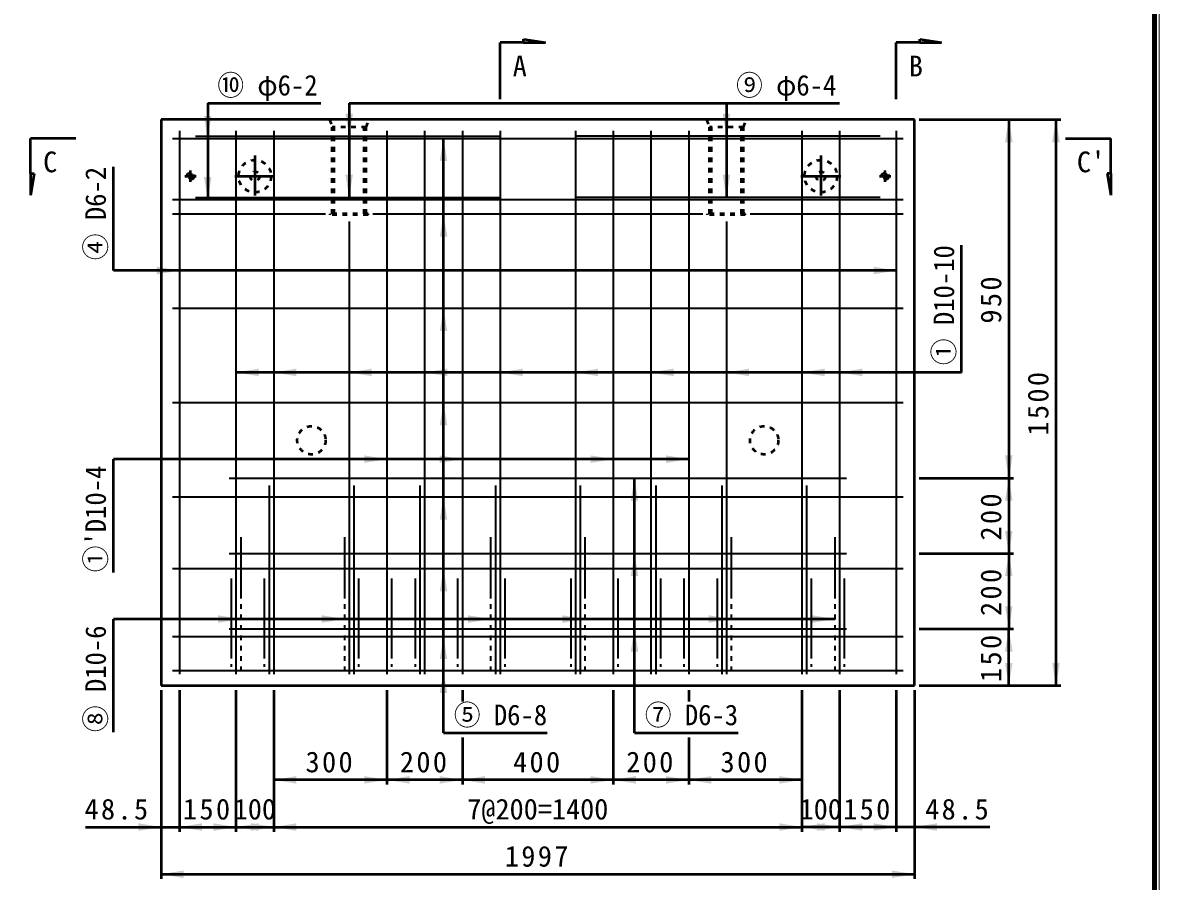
# Model space of a CAD drawing. Units: millimetres, scale not verified, with parts at other scales. Extents: x 100 to 4105, y 100 to 2870.
# Drawn here: x 2900 to 4105, y 728 to 1638 of the extents above; entities that cross this region are included whole.
import ezdxf
from ezdxf.enums import TextEntityAlignment as Align

# ---------------------------------------------------------------- set-up
doc = ezdxf.new("R2010")
doc.units = ezdxf.units.MM
doc.header["$LTSCALE"] = 5
doc.linetypes.add('USER2', pattern=[13.4, 10, -1.2, 1, -1.2])
doc.linetypes.add('USER3', pattern=[2.2, 1, -1.2])
doc.layers.add('V-nasSTD', color=7, linetype='Continuous', lineweight=50)
doc.styles.add('ＭＳ ゴシック', font='')
doc.styles.get('ＭＳ ゴシック').set_extended_font_data('MS Gothic')

msp = doc.modelspace()

# ---------------------------------------------------------------- hatches: boundary and pattern name
at = {"layer": 'V-nasSTD'}
for points in [[(3096.072, 1539.468), (3100.072, 1539.468), (3096.072, 1515.468), (3092.072, 1539.468)], [(3246.072, 1541.868), (3250.072, 1541.868), (3246.072, 1517.868), (3242.072, 1541.868)], [(3646.072, 1541.868), (3650.072, 1541.868), (3646.072, 1517.868), (3642.072, 1541.868)], [(3945.472, 1511.468), (3949.472, 1511.468), (3945.472, 1535.468), (3941.472, 1511.468)], [(3995.472, 1511.468), (3999.472, 1511.468), (3995.472, 1535.468), (3991.472, 1511.468)], [(3346.072, 1491.468), (3350.072, 1491.468), (3346.072, 1515.468), (3342.072, 1491.468)], [(3096.072, 1474.668), (3100.072, 1474.668), (3096.072, 1450.668), (3092.072, 1474.668)], [(3246.072, 1477.068), (3250.072, 1477.068), (3246.072, 1453.068), (3242.072, 1477.068)], [(3646.072, 1477.068), (3650.072, 1477.068), (3646.072, 1453.068), (3642.072, 1477.068)], [(3346.072, 1411.468), (3350.072, 1411.468), (3346.072, 1435.468), (3342.072, 1411.468)], [(3042.072, 1375.468), (3042.072, 1371.468), (3066.072, 1375.468), (3042.072, 1379.468)], [(3802.072, 1375.468), (3802.072, 1371.468), (3826.072, 1375.468), (3802.072, 1379.468)], [(3346.072, 1311.468), (3350.072, 1311.468), (3346.072, 1335.468), (3342.072, 1311.468)], [(3150.072, 1267.468), (3150.072, 1263.468), (3126.072, 1267.468), (3150.072, 1271.468)], [(3190.072, 1267.468), (3190.072, 1263.468), (3166.072, 1267.468), (3190.072, 1271.468)], [(3270.072, 1267.468), (3270.072, 1263.468), (3246.072, 1267.468), (3270.072, 1271.468)], [(3350.072, 1267.468), (3350.072, 1263.468), (3326.072, 1267.468), (3350.072, 1271.468)], [(3430.072, 1267.468), (3430.072, 1263.468), (3406.072, 1267.468), (3430.072, 1271.468)], [(3510.072, 1267.468), (3510.072, 1263.468), (3486.072, 1267.468), (3510.072, 1271.468)], [(3590.072, 1267.468), (3590.072, 1263.468), (3566.072, 1267.468), (3590.072, 1271.468)], [(3670.072, 1267.468), (3670.072, 1263.468), (3646.072, 1267.468), (3670.072, 1271.468)], [(3750.072, 1267.468), (3750.072, 1263.468), (3726.072, 1267.468), (3750.072, 1271.468)], [(3790.072, 1267.468), (3790.072, 1263.468), (3766.072, 1267.468), (3790.072, 1271.468)], [(3346.072, 1211.468), (3350.072, 1211.468), (3346.072, 1235.468), (3342.072, 1211.468)], [(3262.072, 1175.468), (3262.072, 1171.468), (3286.072, 1175.468), (3262.072, 1179.468)], [(3342.072, 1175.468), (3342.072, 1171.468), (3366.072, 1175.468), (3342.072, 1179.468)], [(3502.072, 1175.468), (3502.072, 1171.468), (3526.072, 1175.468), (3502.072, 1179.468)], [(3582.072, 1175.468), (3582.072, 1171.468), (3606.072, 1175.468), (3582.072, 1179.468)], [(3945.472, 1179.468), (3949.472, 1179.468), (3945.472, 1155.468), (3941.472, 1179.468)], [(3548.572, 1131.468), (3552.572, 1131.468), (3548.572, 1155.468), (3544.572, 1131.468)], [(3945.472, 1131.468), (3949.472, 1131.468), (3945.472, 1155.468), (3941.472, 1131.468)], [(3346.072, 1111.468), (3350.072, 1111.468), (3346.072, 1135.468), (3342.072, 1111.468)], [(3945.472, 1099.468), (3949.472, 1099.468), (3945.472, 1075.468), (3941.472, 1099.468)], [(3548.572, 1051.468), (3552.572, 1051.468), (3548.572, 1075.468), (3544.572, 1051.468)], [(3945.472, 1051.468), (3949.472, 1051.468), (3945.472, 1075.468), (3941.472, 1051.468)], [(3346.072, 1035.468), (3350.072, 1035.468), (3346.072, 1059.468), (3342.072, 1035.468)], [(3945.472, 1019.468), (3949.472, 1019.468), (3945.472, 995.468), (3941.472, 1019.468)], [(3107.072, 1005.983), (3107.072, 1001.983), (3131.072, 1005.983), (3107.072, 1009.983)], [(3217.072, 1005.983), (3217.072, 1001.983), (3241.072, 1005.983), (3217.072, 1009.983)], [(3372.072, 1005.983), (3372.072, 1001.983), (3396.072, 1005.983), (3372.072, 1009.983)], [(3472.072, 1005.983), (3472.072, 1001.983), (3496.072, 1005.983), (3472.072, 1009.983)], [(3627.072, 1005.983), (3627.072, 1001.983), (3651.072, 1005.983), (3627.072, 1009.983)], [(3737.072, 1005.983), (3737.072, 1001.983), (3761.072, 1005.983), (3737.072, 1009.983)], [(3548.572, 971.468), (3552.572, 971.468), (3548.572, 995.468), (3544.572, 971.468)], [(3945.472, 971.468), (3949.472, 971.468), (3945.472, 995.468), (3941.472, 971.468)], [(3346.072, 963.468), (3350.072, 963.468), (3346.072, 987.468), (3342.072, 963.468)], [(3945.472, 959.468), (3949.472, 959.468), (3945.472, 935.468), (3941.472, 959.468)], [(3995.472, 959.468), (3999.472, 959.468), (3995.472, 935.468), (3991.472, 959.468)], [(3346.072, 927.468), (3350.072, 927.468), (3346.072, 951.468), (3342.072, 927.468)], [(3190.072, 835.468), (3190.072, 831.468), (3166.072, 835.468), (3190.072, 839.468)], [(3262.072, 835.468), (3262.072, 831.468), (3286.072, 835.468), (3262.072, 839.468)], [(3310.072, 835.468), (3310.072, 831.468), (3286.072, 835.468), (3310.072, 839.468)], [(3342.072, 835.468), (3342.072, 831.468), (3366.072, 835.468), (3342.072, 839.468)], [(3390.072, 835.468), (3390.072, 831.468), (3366.072, 835.468), (3390.072, 839.468)], [(3502.072, 835.468), (3502.072, 831.468), (3526.072, 835.468), (3502.072, 839.468)], [(3550.072, 835.468), (3550.072, 831.468), (3526.072, 835.468), (3550.072, 839.468)], [(3582.072, 835.468), (3582.072, 831.468), (3606.072, 835.468), (3582.072, 839.468)], [(3630.072, 835.468), (3630.072, 831.468), (3606.072, 835.468), (3630.072, 839.468)], [(3702.072, 835.468), (3702.072, 831.468), (3726.072, 835.468), (3702.072, 839.468)], [(3022.672, 785.468), (3022.672, 781.468), (3046.672, 785.468), (3022.672, 789.468)], [(3090.072, 785.468), (3090.072, 781.468), (3066.072, 785.468), (3090.072, 789.468)], [(3102.072, 785.468), (3102.072, 781.468), (3126.072, 785.468), (3102.072, 789.468)], [(3150.072, 785.468), (3150.072, 781.468), (3126.072, 785.468), (3150.072, 789.468)], [(3142.072, 785.468), (3142.072, 781.468), (3166.072, 785.468), (3142.072, 789.468)], [(3190.072, 785.468), (3190.072, 781.468), (3166.072, 785.468), (3190.072, 789.468)], [(3702.072, 785.468), (3702.072, 781.468), (3726.072, 785.468), (3702.072, 789.468)], [(3750.072, 785.468), (3750.072, 781.468), (3726.072, 785.468), (3750.072, 789.468)], [(3742.072, 785.468), (3742.072, 781.468), (3766.072, 785.468), (3742.072, 789.468)], [(3790.072, 785.468), (3790.072, 781.468), (3766.072, 785.468), (3790.072, 789.468)], [(3802.072, 785.468), (3802.072, 781.468), (3826.072, 785.468), (3802.072, 789.468)], [(3869.472, 785.468), (3869.472, 781.468), (3845.472, 785.468), (3869.472, 789.468)], [(3070.672, 735.468), (3070.672, 731.468), (3046.672, 735.468), (3070.672, 739.468)], [(3821.472, 735.468), (3821.472, 731.468), (3845.472, 735.468), (3821.472, 739.468)]]:
    msp.add_hatch(color=256, dxfattribs=at).paths.add_polyline_path(points)

# ---------------------------------------------------------------- linework, layer by layer
at = {"layer": 'V-nasSTD', "lineweight": 100}
msp.add_line((4100, 105), (4100, 2865), dxfattribs=at)
at = {"layer": 'V-nasSTD'}
for p, q in [((3406.072, 1557.068), (3406.072, 1617.068)), ((3431.072, 1617.068), (3406.072, 1617.068)), ((3431.072, 1617.068), (3431.072, 1620.908)), ((3431.072, 1620.908), (3454.112, 1617.068)), ((3431.072, 1617.068), (3454.112, 1617.068)), ((3826.072, 1557.068), (3826.072, 1617.068)), ((3851.072, 1617.068), (3826.072, 1617.068)), ((3851.072, 1617.068), (3851.072, 1620.908)), ((3851.072, 1620.908), (3874.112, 1617.068)), ((3851.072, 1617.068), (3874.112, 1617.068)), ((3096.072, 1553.068), (3096.072, 1450.668)), ((3096.072, 1553.068), (3216.072, 1553.068)), ((3246.072, 1553.068), (3246.072, 1453.068)), ((3246.072, 1553.068), (3766.072, 1553.068)), ((3646.072, 1553.068), (3646.072, 1453.068)), ((3046.672, 1535.468), (3046.672, 935.468)), ((3845.472, 1535.468), (3046.672, 1535.468)), ((3845.472, 935.468), (3845.472, 1535.468)), ((3850.472, 1535.468), (4000.472, 1535.468)), ((3945.472, 1535.468), (3945.472, 1155.468)), ((3995.472, 1535.468), (3995.472, 935.468)), ((2908.224, 1478.508), (2908.224, 1515.468)), ((2956.264, 1515.468), (2908.224, 1515.468)), ((3346.072, 885.468), (3346.072, 1515.468)), ((4005.472, 1515.468), (4053.512, 1515.468)), ((4053.512, 1478.508), (4053.512, 1515.468)), ((2996.072, 1375.468), (2996.072, 1485.468)), ((2908.224, 1478.508), (2912.064, 1478.508)), ((2912.064, 1478.508), (2908.224, 1455.468)), ((2908.224, 1478.508), (2908.224, 1455.468)), ((4053.512, 1478.508), (4049.672, 1478.508)), ((4049.672, 1478.508), (4053.512, 1455.468)), ((4053.512, 1478.508), (4053.512, 1455.468)), ((3895.472, 1267.468), (3895.472, 1402.468)), ((3826.072, 1375.468), (2996.072, 1375.468)), ((3895.472, 1267.468), (3126.072, 1267.468)), ((3606.072, 1175.468), (2996.072, 1175.468)), ((2996.072, 1055.468), (2996.072, 1175.468)), ((3548.572, 885.468), (3548.572, 1155.468)), ((3850.472, 1155.468), (3950.472, 1155.468)), ((3945.472, 1155.468), (3945.472, 1075.468)), ((3850.472, 1075.468), (3950.472, 1075.468)), ((3945.472, 1075.468), (3945.472, 995.468)), ((3761.072, 1005.983), (2996.072, 1005.983)), ((2996.072, 885.983), (2996.072, 1005.983)), ((3850.472, 995.468), (3950.472, 995.468)), ((3945.472, 935.468), (3945.472, 995.468)), ((3046.672, 935.468), (3845.472, 935.468)), ((3046.672, 930.468), (3046.672, 730.468)), ((3066.072, 930.468), (3066.072, 780.468)), ((3126.072, 930.468), (3126.072, 780.468)), ((3166.072, 930.468), (3166.072, 780.468)), ((3286.072, 930.468), (3286.072, 830.468)), ((3366.072, 930.468), (3366.072, 918.468)), ((3526.072, 930.468), (3526.072, 830.468)), ((3606.072, 930.468), (3606.072, 918.468)), ((3726.072, 930.468), (3726.072, 780.468)), ((3766.072, 930.468), (3766.072, 780.468)), ((3826.072, 930.468), (3826.072, 780.468)), ((3845.472, 930.468), (3845.472, 730.468)), ((3850.472, 935.468), (4000.472, 935.468)), ((3346.072, 885.468), (3456.072, 885.468)), ((3366.072, 880.468), (3366.072, 830.468)), ((3548.572, 885.468), (3658.572, 885.468)), ((3606.072, 880.468), (3606.072, 830.468)), ((3286.072, 835.468), (3166.072, 835.468)), ((3366.072, 835.468), (3286.072, 835.468)), ((3526.072, 835.468), (3366.072, 835.468)), ((3606.072, 835.468), (3526.072, 835.468)), ((3726.072, 835.468), (3606.072, 835.468)), ((2966.672, 785.468), (3046.672, 785.468)), ((3046.672, 785.468), (3066.072, 785.468)), ((3066.072, 785.468), (3126.072, 785.468)), ((3126.072, 785.468), (3166.072, 785.468)), ((3166.072, 785.468), (3726.072, 785.468)), ((3766.072, 785.468), (3726.072, 785.468)), ((3826.072, 785.468), (3766.072, 785.468)), ((3845.472, 785.468), (3826.072, 785.468)), ((3925.472, 785.468), (3845.472, 785.468)), ((3046.672, 735.468), (3845.472, 735.468))]:
    msp.add_line(p, q, dxfattribs=at)
at = {"layer": 'V-nasSTD', "linetype": 'USER3'}
for p, q in [((3225.072, 1535.468), (3228.072, 1527.468)), ((3264.072, 1527.468), (3267.072, 1535.468)), ((3625.072, 1535.468), (3628.072, 1527.468)), ((3664.072, 1527.468), (3667.072, 1535.468)), ((3228.072, 1435.468), (3228.072, 1527.468)), ((3264.072, 1527.468), (3228.072, 1527.468)), ((3230.072, 1435.468), (3230.072, 1527.468)), ((3262.072, 1435.468), (3262.072, 1527.468)), ((3264.072, 1435.468), (3264.072, 1527.468)), ((3628.072, 1435.468), (3628.072, 1527.468)), ((3664.072, 1527.468), (3628.072, 1527.468)), ((3630.072, 1435.468), (3630.072, 1527.468)), ((3662.072, 1435.468), (3662.072, 1527.468)), ((3664.072, 1435.468), (3664.072, 1527.468)), ((3266.072, 1435.468), (3226.072, 1435.468)), ((3226.072, 1434.668), (3226.072, 1435.468)), ((3266.072, 1434.668), (3226.072, 1434.668)), ((3266.072, 1434.668), (3266.072, 1435.468)), ((3666.072, 1435.468), (3626.072, 1435.468)), ((3626.072, 1434.668), (3626.072, 1435.468)), ((3666.072, 1434.668), (3626.072, 1434.668)), ((3666.072, 1434.668), (3666.072, 1435.468))]:
    msp.add_line(p, q, dxfattribs=at)
at = {"layer": 'V-nasSTD', "lineweight": 35}
for p, q in [((3066.072, 1523.468), (3066.072, 947.468)), ((3126.072, 1523.468), (3126.072, 947.468)), ((3166.072, 1523.468), (3166.072, 947.468)), ((3286.072, 1523.468), (3286.072, 947.468)), ((3326.072, 1523.468), (3326.072, 947.468)), ((3366.072, 1523.468), (3366.072, 947.468)), ((3406.072, 1523.468), (3406.072, 947.468)), ((3486.072, 1523.468), (3486.072, 947.468)), ((3526.072, 1523.468), (3526.072, 947.468)), ((3566.072, 1523.468), (3566.072, 947.468)), ((3606.072, 1523.468), (3606.072, 947.468)), ((3726.072, 1523.468), (3726.072, 947.468)), ((3766.072, 1523.468), (3766.072, 947.468)), ((3826.072, 1523.468), (3826.072, 947.468)), ((3058.672, 1515.468), (3833.472, 1515.468)), ((3083.072, 1517.868), (3406.072, 1517.868)), ((3809.072, 1517.868), (3486.072, 1517.868)), ((3058.672, 1450.668), (3833.472, 1450.668)), ((3083.072, 1453.068), (3406.072, 1453.068)), ((3809.072, 1453.068), (3486.072, 1453.068)), ((3058.672, 1435.468), (3221.072, 1435.468)), ((3271.072, 1435.468), (3621.072, 1435.468)), ((3671.072, 1435.468), (3833.472, 1435.468)), ((3246.072, 1427.468), (3246.072, 947.468)), ((3646.072, 1427.468), (3646.072, 947.468)), ((3058.672, 1335.468), (3833.472, 1335.468)), ((3058.672, 1235.468), (3833.472, 1235.468)), ((3118.672, 1155.468), (3773.472, 1155.468)), ((3161.072, 1147.468), (3161.072, 947.468)), ((3251.072, 1147.468), (3251.072, 947.468)), ((3321.072, 1147.468), (3321.072, 947.468)), ((3401.072, 1147.468), (3401.072, 947.468)), ((3491.072, 1147.468), (3491.072, 947.468)), ((3571.072, 1147.468), (3571.072, 947.468)), ((3641.072, 1147.468), (3641.072, 947.468)), ((3731.072, 1147.468), (3731.072, 947.468)), ((3058.672, 1135.468), (3833.472, 1135.468)), ((3131.072, 1092.627), (3131.072, 1032.627)), ((3241.072, 1092.627), (3241.072, 1032.627)), ((3396.072, 1092.627), (3396.072, 1032.627)), ((3496.072, 1092.627), (3496.072, 1032.627)), ((3651.072, 1092.627), (3651.072, 1032.627)), ((3761.072, 1092.627), (3761.072, 1032.627)), ((3118.672, 1075.468), (3773.472, 1075.468)), ((3058.672, 1059.468), (3833.472, 1059.468)), ((3121.072, 1048.994), (3121.072, 968.994)), ((3156.072, 1048.994), (3156.072, 968.994)), ((3256.072, 1048.994), (3256.072, 968.994)), ((3291.072, 1048.994), (3291.072, 968.994)), ((3316.072, 1048.994), (3316.072, 968.994)), ((3361.072, 1048.994), (3361.072, 968.994)), ((3411.072, 1048.994), (3411.072, 968.994)), ((3481.072, 1048.994), (3481.072, 968.994)), ((3531.072, 1048.994), (3531.072, 968.994)), ((3576.072, 1048.994), (3576.072, 968.994)), ((3601.072, 1048.994), (3601.072, 968.994)), ((3636.072, 1048.994), (3636.072, 968.994)), ((3736.072, 1048.994), (3736.072, 968.994)), ((3771.072, 1048.994), (3771.072, 968.994)), ((3118.672, 995.468), (3773.472, 995.468)), ((3058.672, 987.468), (3833.472, 987.468)), ((3058.672, 951.468), (3833.472, 951.468))]:
    msp.add_line(p, q, dxfattribs=at)
at = {"layer": 'V-nasSTD', "linetype": 'USER2'}
for p, q in [((3146.072, 1497.268), (3146.072, 1454.868)), ((3746.072, 1497.268), (3746.072, 1454.868)), ((3071.872, 1475.468), (3083.872, 1475.468)), ((3077.872, 1469.468), (3077.872, 1481.468)), ((3124.872, 1475.468), (3167.272, 1475.468)), ((3724.872, 1475.468), (3767.272, 1475.468)), ((3808.272, 1475.468), (3820.272, 1475.468)), ((3814.272, 1469.468), (3814.272, 1481.468))]:
    msp.add_line(p, q, dxfattribs=at)
at = {"layer": 'V-nasSTD', "linetype": 'USER3', "lineweight": 35}
for p, q in [((3131.072, 1032.627), (3131.072, 945.468)), ((3241.072, 1032.627), (3241.072, 945.468)), ((3396.072, 1032.627), (3396.072, 945.468)), ((3496.072, 1032.627), (3496.072, 945.468)), ((3651.072, 1032.627), (3651.072, 945.468)), ((3761.072, 1032.627), (3761.072, 945.468)), ((3121.072, 968.994), (3121.072, 955.468)), ((3156.072, 968.994), (3156.072, 955.468)), ((3256.072, 968.994), (3256.072, 955.468)), ((3291.072, 968.994), (3291.072, 955.468)), ((3316.072, 968.994), (3316.072, 955.468)), ((3361.072, 968.994), (3361.072, 955.468)), ((3411.072, 968.994), (3411.072, 955.468)), ((3481.072, 968.994), (3481.072, 955.468)), ((3531.072, 968.994), (3531.072, 955.468)), ((3576.072, 968.994), (3576.072, 955.468)), ((3601.072, 968.994), (3601.072, 955.468)), ((3636.072, 968.994), (3636.072, 955.468)), ((3736.072, 968.994), (3736.072, 955.468)), ((3771.072, 968.994), (3771.072, 955.468))]:
    msp.add_line(p, q, dxfattribs=at)
at = {"layer": 'V-nasSTD', "lineweight": 13}
msp.add_lwpolyline([(100, 100), (100, 2870), (4105, 2870), (4105, 100)], close=True, dxfattribs=at)
at = {"layer": 'V-nasSTD', "linetype": 'USER3'}
for centre, radius in [((3146.072, 1475.468), 17.2), ((3746.072, 1475.468), 17.2), ((3077.872, 1475.468), 3.8), ((3077.872, 1475.468), 2.4), ((3077.872, 1475.468), 2), ((3146.072, 1475.468), 5), ((3746.072, 1475.468), 5), ((3814.272, 1475.468), 3.8), ((3814.272, 1475.468), 2.4), ((3814.272, 1475.468), 2), ((3206.072, 1195.468), 15), ((3686.072, 1195.468), 15)]:
    msp.add_circle(centre, radius, dxfattribs=at)

# ---------------------------------------------------------------- texts
at = {"layer": 'V-nasSTD', "style": 'ＭＳ ゴシック'}
for s, p in [('A', (3426.937, 1603.244)), ('B', (3846.937, 1603.244)), ('C', (2929.089, 1501.644)), ("C'", (4032.646, 1501.644)), ('100', (3146.072, 815.468)), ('7@200=1400', (3446.072, 815.468)), ('100', (3746.072, 815.468))]:
    msp.add_text(s, height=21.99, dxfattribs=at).set_placement(p, align=Align.TOP_CENTER)
at = {"layer": 'V-nasSTD', "style": 'ＭＳ ゴシック', "width": 0.95}
for s, p in [('⑩ φ6-2', (3159.437, 1582.876)), ('⑨ φ6-4', (3709.437, 1582.876)), ('⑤ D6-8', (3406.516, 915.276)), ('⑦ D6-3', (3609.016, 915.276))]:
    msp.add_text(s, height=21.85, dxfattribs=at).set_placement(p, align=Align.TOP_CENTER)
for s, p in [('④ D6-2', (2966.264, 1435.912)), ('① D10-10', (3865.664, 1338.754)), ("①'D10-4", (2966.264, 1112.103)), ('⑧ D10-6', (2966.264, 942.618))]:
    msp.add_text(s, height=21.85, rotation=90, dxfattribs=at).set_placement(p, align=Align.TOP_CENTER)
at = {"layer": 'V-nasSTD', "char_height": 21.99, "attachment_point": 2, "rotation": 90, "style": 'ＭＳ ゴシック'}
for s, insert in [('\\T1.17;950', (3915.472, 1345.468)), ('\\T1.17;1500', (3965.472, 1235.468)), ('\\T1.17;200', (3915.472, 1115.468)), ('\\T1.17;200', (3915.472, 1035.468)), ('\\T1.17;150', (3915.472, 965.468))]:
    msp.add_mtext(s, dxfattribs=dict(at, insert=insert))
at = {"layer": 'V-nasSTD', "char_height": 21.99, "attachment_point": 2, "style": 'ＭＳ ゴシック'}
for s, insert in [('\\T1.17;300', (3226.072, 865.468)), ('\\T1.17;200', (3326.072, 865.468)), ('\\T1.17;400', (3446.072, 865.468)), ('\\T1.17;200', (3566.072, 865.468)), ('\\T1.17;300', (3666.072, 865.468)), ('\\T1.17;48.5', (3000.422, 815.468)), ('\\T1.17;150', (3096.072, 815.468)), ('\\T1.17;150', (3796.072, 815.468)), ('\\T1.17;48.5', (3891.722, 815.468)), ('\\T1.17;1997', (3446.072, 765.468))]:
    msp.add_mtext(s, dxfattribs=dict(at, insert=insert))

doc.saveas('drawing.dxf')
